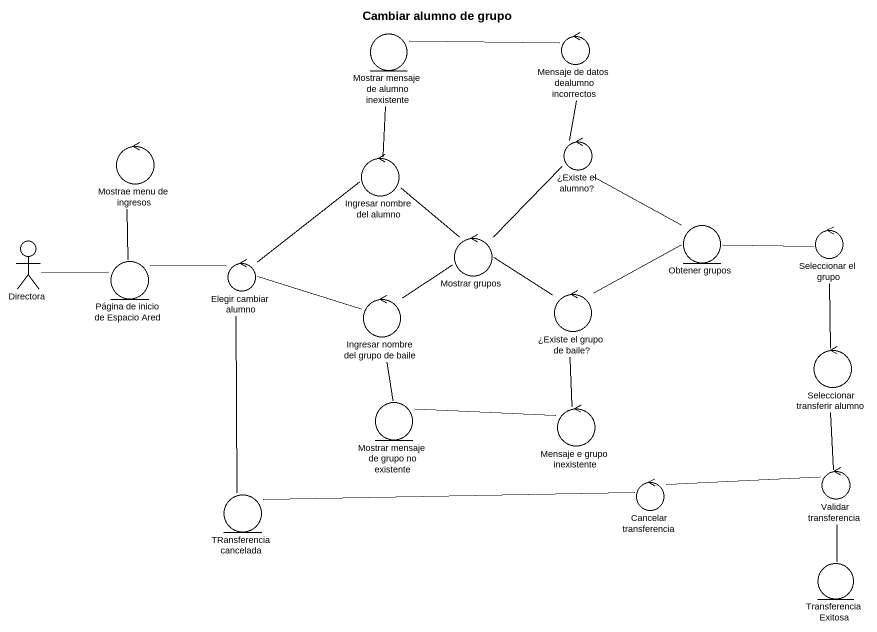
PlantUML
@startuml
title Cambiar alumno de grupo
entity "Mostrar mensaje de alumno inexistente" as Mostrar_mensaje_de_alumno
control "Mensaje de datos dealumno incorrectos" as Mensaje_de_datos_dealumno
control "Mostrae menu de ingresos" as Mostrae_menu_de_ingresos
control "Ingresar nombre del alumno" as Ingresar_nombre_del_alumno
control "¿Existe el alumno?" as Existe_el_alumno
actor Directora
control "Mostrar grupos" as Mostrar_grupos
entity "Obtener grupos" as Obtener_grupos
control "Seleccionar el grupo" as Seleccionar_el_grupo
entity "Página de inicio de Espacio Ared" as Página_de_inicio_de_Espacio
control "Elegir cambiar alumno" as Elegir_cambiar_alumno
control "Ingresar nombre del grupo de baile" as Ingresar_nombre_del_grupo
control "¿Existe el grupo de baile?" as Existe_el_grupo_de_baile
control "Seleccionar transferir alumno" as Seleccionar_transferir
entity "Mostrar mensaje de grupo no existente" as Mostrar_mensaje_de_grupo_no
control "Mensaje e grupo inexistente" as Mensaje_e_grupo_inexistente
control "Validar transferencia" as Validar_transferencia
entity "TRansferencia cancelada" as TRansferencia_cancelada
control "Cancelar transferencia" as Cancelar_transferencia
entity "Transferencia Exitosa" as Transferencia_Exitosa
Mostrar_mensaje_de_alumno -- Ingresar_nombre_del_alumno
Mensaje_de_datos_dealumno -left- Mostrar_mensaje_de_alumno
Mostrae_menu_de_ingresos -- Página_de_inicio_de_Espacio
Ingresar_nombre_del_alumno -- Mostrar_grupos
Existe_el_alumno -up- Mensaje_de_datos_dealumno
Existe_el_alumno -- Obtener_grupos
Directora -right- Página_de_inicio_de_Espacio
Mostrar_grupos -up- Existe_el_alumno
Mostrar_grupos -- Existe_el_grupo_de_baile
Obtener_grupos -right- Seleccionar_el_grupo
Seleccionar_el_grupo -- Seleccionar_transferir
Página_de_inicio_de_Espacio -right- Elegir_cambiar_alumno
Elegir_cambiar_alumno -up- Ingresar_nombre_del_alumno
Elegir_cambiar_alumno -right- Ingresar_nombre_del_grupo
Elegir_cambiar_alumno -- TRansferencia_cancelada
Ingresar_nombre_del_grupo -up- Mostrar_grupos
Existe_el_grupo_de_baile -right- Obtener_grupos
Existe_el_grupo_de_baile -- Mensaje_e_grupo_inexistente
Seleccionar_transferir -- Validar_transferencia
Mostrar_mensaje_de_grupo_no -up- Ingresar_nombre_del_grupo
Mensaje_e_grupo_inexistente -left- Mostrar_mensaje_de_grupo_no
Validar_transferencia -left- Cancelar_transferencia
Validar_transferencia -- Transferencia_Exitosa
Cancelar_transferencia -left- TRansferencia_cancelada
@enduml
